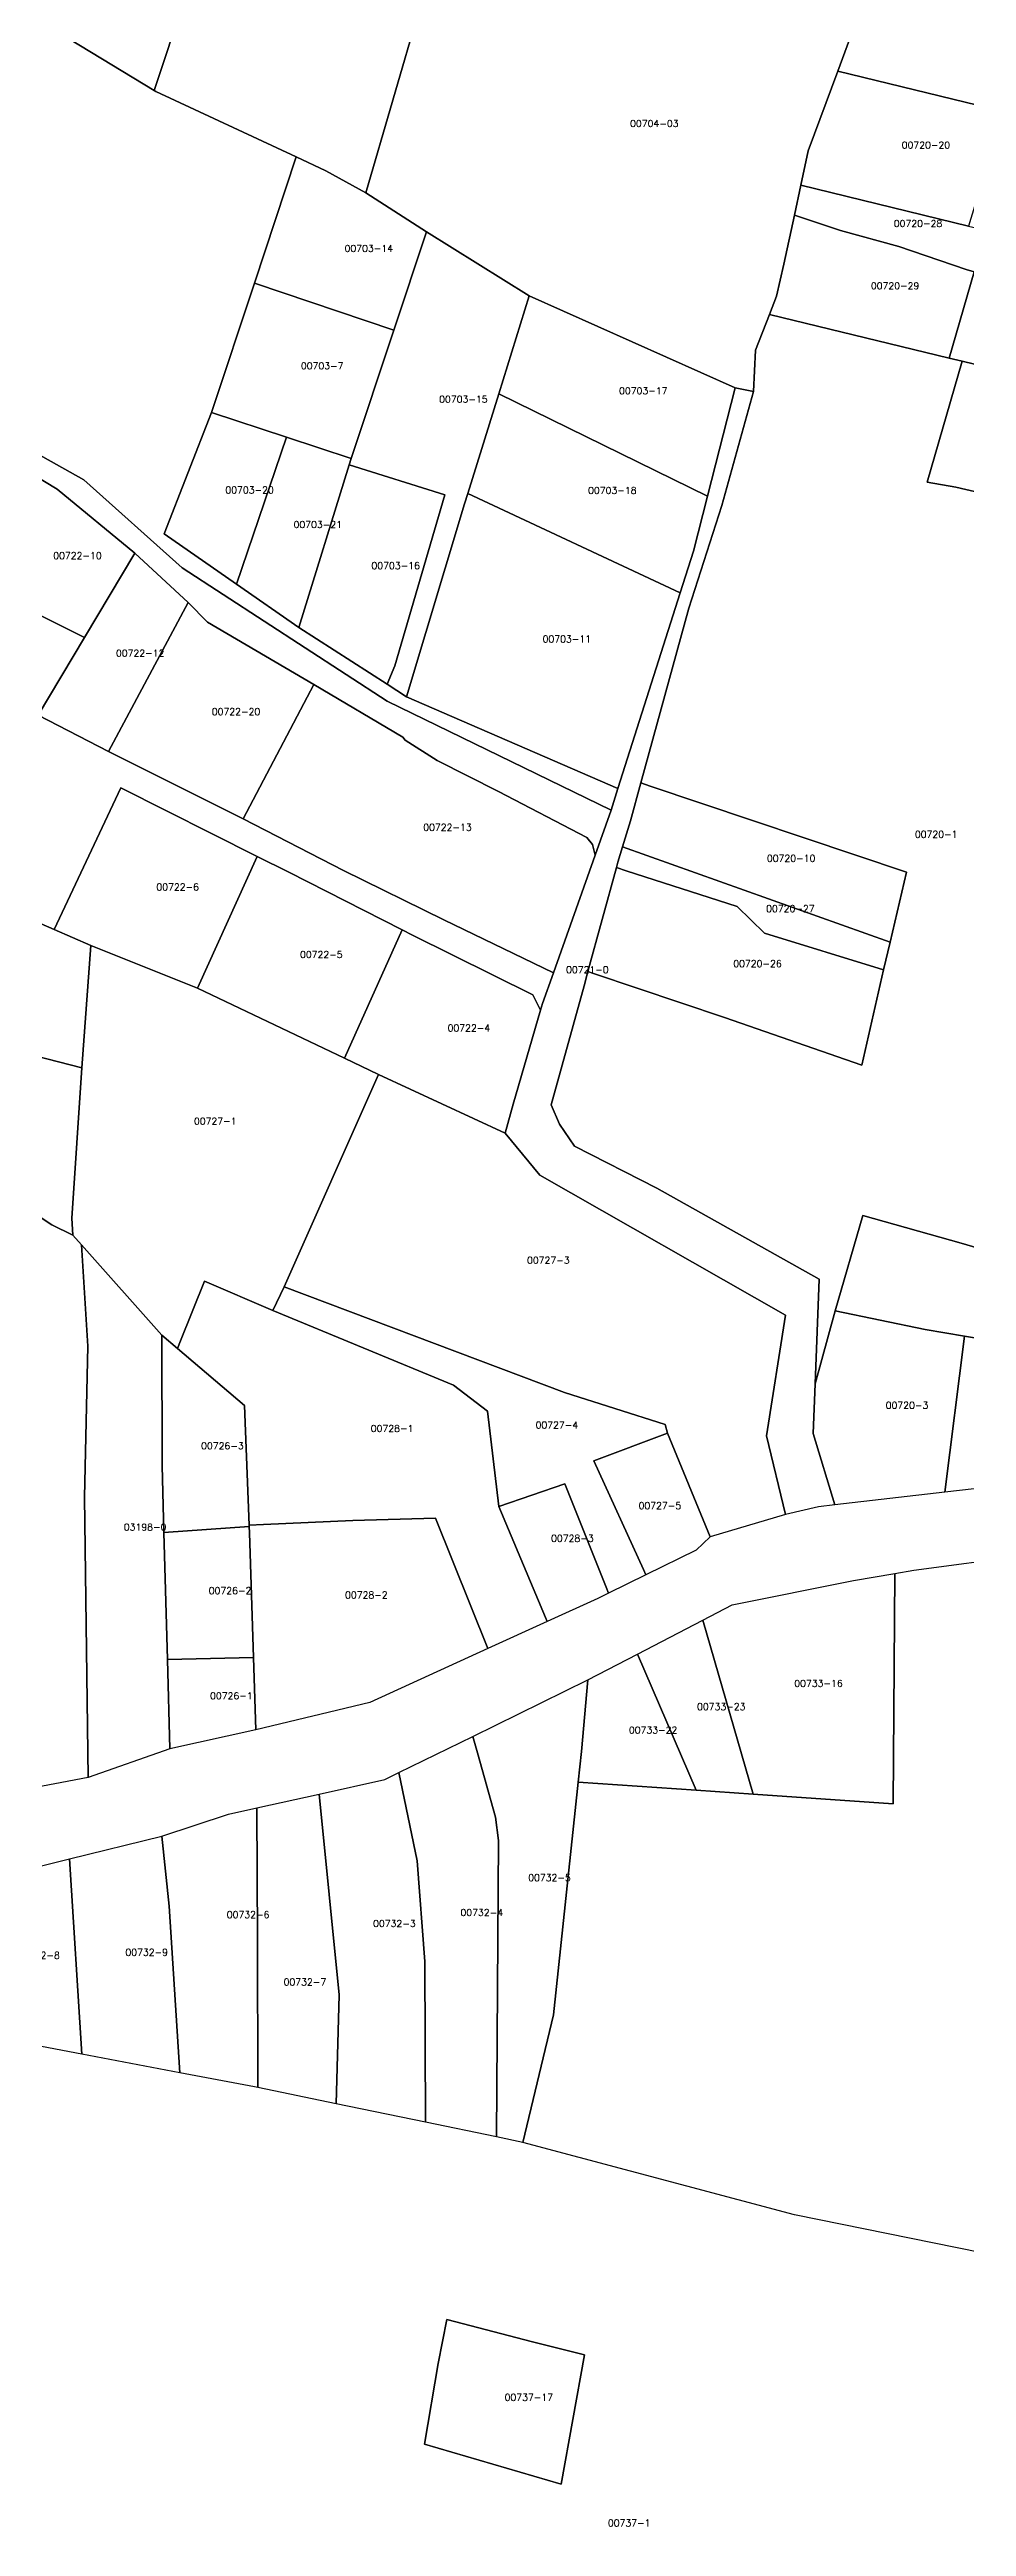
# Model space of a CAD drawing. Header units: metres. Extents: x 7423707 to 7427500, y 4706661 to 4708784.
# Drawn here: x 7425494.4 to 7425629, y 4706681.3 to 4707045 of the extents above; entities that cross this region are included whole.
import ezdxf

# ---------------------------------------------------------------- set-up
doc = ezdxf.new("R2010")
doc.units = ezdxf.units.M
doc.layers.add('Numrat_Parcelave', color=7, linetype='Continuous')
doc.layers.add('Parcelat_kadastrale2021', color=7, linetype='Continuous')
doc.styles.get("Standard").update_dxf_attribs({"font": 'simplex.shx'})

msp = doc.modelspace()

# ---------------------------------------------------------------- linework, layer by layer
at = {"layer": 'Parcelat_kadastrale2021'}
for points in [[(7425617.15, 4707060.84), (7425610.12, 4707041.82), (7425605.79, 4707030.12), (7425604.71, 4707025.06), (7425603.77, 4707020.67), (7425602.22, 4707013.49), (7425601.15, 4707008.76), (7425600.11, 4707006.1), (7425598.04, 4707000.84), (7425597.73, 4706994.77), (7425595.08, 4706995.34), (7425564.82, 4707008.81), (7425549.73, 4707018.25), (7425540.82, 4707023.93), (7425548.75, 4707051.18), (7425549.36, 4707053.27), (7425549.91, 4707055.11), (7425557.77, 4707081.43), (7425565.11, 4707078.28), (7425603.52, 4707065.18)], [(7425509.78, 4707038.98), (7425497.35, 4707046.53), (7425504.93, 4707072.3), (7425518.55, 4707065.54)], [(7425530.62, 4707029.22), (7425509.99, 4707038.85), (7425509.78, 4707038.98), (7425518.55, 4707065.54), (7425544.03, 4707053.42), (7425548.75, 4707051.18), (7425540.82, 4707023.93), (7425534.98, 4707027.18)], [(7425650.69, 4707031.62), (7425634.45, 4707035.9), (7425610.12, 4707041.82), (7425617.15, 4707060.84), (7425641.38, 4707054.47), (7425644.02, 4707044.83)], [(7425634.45, 4707035.9), (7425629.3, 4707019.05), (7425604.71, 4707025.06), (7425605.79, 4707030.12), (7425610.12, 4707041.82)], [(7425524.48, 4707010.68), (7425530.62, 4707029.22), (7425534.98, 4707027.18), (7425540.82, 4707023.93), (7425549.73, 4707018.25), (7425544.94, 4707003.81)], [(7425630.16, 4707012.36), (7425628.96, 4707012.72), (7425619.07, 4707016.05), (7425610.52, 4707018.44), (7425603.77, 4707020.67), (7425604.71, 4707025.06), (7425629.3, 4707019.05), (7425631.93, 4707018.45)], [(7425603.77, 4707020.67), (7425610.52, 4707018.44), (7425619.07, 4707016.05), (7425628.96, 4707012.72), (7425630.16, 4707012.36), (7425626.5, 4706999.69), (7425600.11, 4707006.1), (7425601.15, 4707008.76), (7425602.22, 4707013.49)], [(7425549.73, 4707018.25), (7425564.82, 4707008.81), (7425560.36, 4706994.46), (7425555.8, 4706979.79), (7425555.34, 4706978.31), (7425546.8, 4706949.97), (7425543.95, 4706951.8), (7425545.08, 4706954.49), (7425552.44, 4706979.63), (7425538.38, 4706984), (7425538.68, 4706984.97), (7425544.94, 4707003.81)], [(7425518.19, 4706991.69), (7425524.48, 4707010.68), (7425544.94, 4707003.81), (7425538.68, 4706984.97), (7425529.18, 4706988.09)], [(7425630.16, 4707012.36), (7425639.56, 4707009.53), (7425644.15, 4707007.84), (7425641.52, 4706996.08), (7425628.38, 4706999.26), (7425626.5, 4706999.69)], [(7425564.82, 4707008.81), (7425595.08, 4706995.34), (7425591.01, 4706979.44), (7425560.36, 4706994.46)], [(7425641.52, 4706996.08), (7425641.18, 4706994.57), (7425640.27, 4706989.9), (7425638.71, 4706983.51), (7425665.95, 4706977.97), (7425664.47, 4706972.15), (7425627.44, 4706980.74), (7425623.24, 4706981.49), (7425628.38, 4706999.26)], [(7425588.93, 4706971.36), (7425586.99, 4706965.25), (7425555.8, 4706979.79), (7425560.36, 4706994.46), (7425591.01, 4706979.44)], [(7425597.73, 4706994.77), (7425593.09, 4706978.07), (7425588.28, 4706962.99), (7425581.23, 4706937.31), (7425579.7, 4706931.75), (7425578.54, 4706927.95), (7425577.85, 4706925.68), (7425577.64, 4706924.9), (7425573.45, 4706909.62), (7425572.89, 4706907.55), (7425568.05, 4706890.05), (7425569.26, 4706887.2), (7425571.45, 4706884.01), (7425583.54, 4706877.82), (7425607.37, 4706864.44), (7425606.81, 4706849.11), (7425606.53, 4706841.82), (7425609.7, 4706831.31), (7425607.29, 4706831.06), (7425602.43, 4706829.89), (7425599.66, 4706841.45), (7425602.44, 4706859.18), (7425566.36, 4706879.71), (7425561.3, 4706885.91), (7425562.47, 4706890.13), (7425566.5, 4706903.96), (7425566.79, 4706904.94), (7425568.38, 4706909.44), (7425574.5, 4706926.73), (7425576.83, 4706933.31), (7425577.85, 4706936.52), (7425586.99, 4706965.25), (7425588.93, 4706971.36), (7425591.01, 4706979.44), (7425595.08, 4706995.34)], [(7425511.22, 4706973.88), (7425518.19, 4706991.69), (7425529.18, 4706988.09), (7425521.83, 4706966.5)], [(7425538.38, 4706984), (7425530.98, 4706960.13), (7425521.83, 4706966.5), (7425529.18, 4706988.09), (7425538.68, 4706984.97)], [(7425530.98, 4706960.13), (7425538.38, 4706984), (7425552.44, 4706979.63), (7425545.08, 4706954.49), (7425543.95, 4706951.8)], [(7425491.82, 4706982.7), (7425495.5, 4706980.44), (7425506.9, 4706971.03), (7425499.52, 4706958.66), (7425482.55, 4706967.12)], [(7425546.8, 4706949.97), (7425555.34, 4706978.31), (7425555.8, 4706979.79), (7425586.99, 4706965.25), (7425577.85, 4706936.52)], [(7425492.72, 4706947.28), (7425472.36, 4706957.79), (7425478.18, 4706969.72), (7425482.55, 4706967.12), (7425499.52, 4706958.66)], [(7425506.9, 4706971.03), (7425514.74, 4706963.82), (7425503.03, 4706941.95), (7425492.72, 4706947.28), (7425499.52, 4706958.66)], [(7425514.74, 4706963.82), (7425517.59, 4706960.93), (7425533.21, 4706951.79), (7425522.82, 4706932.07), (7425503.03, 4706941.95)], [(7425574.09, 4706928.28), (7425574.5, 4706926.73), (7425568.38, 4706909.44), (7425552.27, 4706917.2), (7425537.56, 4706924.44), (7425522.83, 4706932.07), (7425533.21, 4706951.79), (7425546.25, 4706944.03), (7425546.61, 4706943.59), (7425551.32, 4706940.63), (7425560.29, 4706936.07), (7425573.27, 4706929.32)], [(7425516.11, 4706907.19), (7425500.44, 4706913.46), (7425495.09, 4706915.78), (7425504.86, 4706936.59), (7425524.9, 4706926.53)], [(7425579.7, 4706931.75), (7425581.23, 4706937.31), (7425582.59, 4706936.85), (7425620.23, 4706924.23), (7425617.8, 4706913.93), (7425578.54, 4706927.95)], [(7425537.68, 4706896.91), (7425516.11, 4706907.19), (7425524.9, 4706926.53), (7425529.54, 4706924.2), (7425546.18, 4706915.76)], [(7425577.85, 4706925.68), (7425578.54, 4706927.95), (7425617.8, 4706913.93), (7425616.85, 4706909.87), (7425599.38, 4706915.25), (7425595.34, 4706919.16), (7425579.08, 4706924.43), (7425577.64, 4706924.9)], [(7425500.44, 4706913.46), (7425499.12, 4706895.51), (7425483.86, 4706899.41), (7425483.95, 4706903.17), (7425473.38, 4706906.1), (7425481.32, 4706921.79), (7425495.09, 4706915.78)], [(7425616.85, 4706909.87), (7425613.65, 4706895.88), (7425593.47, 4706902.9), (7425574.28, 4706909.34), (7425573.45, 4706909.62), (7425577.64, 4706924.9), (7425579.08, 4706924.43), (7425595.34, 4706919.16), (7425599.38, 4706915.25)], [(7425561.3, 4706885.91), (7425542.68, 4706894.53), (7425537.68, 4706896.91), (7425546.18, 4706915.76), (7425547.71, 4706914.98), (7425565.35, 4706906.22), (7425566.5, 4706903.96), (7425562.47, 4706890.13)], [(7425500.44, 4706913.46), (7425516.11, 4706907.19), (7425537.68, 4706896.91), (7425542.68, 4706894.53), (7425528.82, 4706863.34), (7425527.19, 4706859.88), (7425517.16, 4706864.15), (7425513.62, 4706855.42), (7425513.16, 4706854.29), (7425510.88, 4706856.24), (7425499.09, 4706869.48), (7425497.83, 4706870.9), (7425497.65, 4706873.43), (7425499.12, 4706895.51)], [(7425497.83, 4706870.9), (7425494.72, 4706872.44), (7425491.18, 4706874.78), (7425488.01, 4706876.47), (7425484.52, 4706878.16), (7425480.27, 4706879.73), (7425476.18, 4706881.22), (7425477.16, 4706898.22), (7425483.86, 4706899.41), (7425499.12, 4706895.51), (7425497.65, 4706873.43)], [(7425542.68, 4706894.53), (7425561.3, 4706885.91), (7425566.36, 4706879.71), (7425602.44, 4706859.18), (7425599.66, 4706841.45), (7425602.43, 4706829.89), (7425591.41, 4706826.64), (7425585.13, 4706841.84), (7425584.78, 4706843.12), (7425570.01, 4706847.84), (7425528.82, 4706863.34)], [(7425475.72, 4706817.43), (7425475.87, 4706840.2), (7425475.06, 4706852.58), (7425474.38, 4706875.72), (7425474.57, 4706881.8), (7425476.18, 4706881.22), (7425480.27, 4706879.73), (7425484.52, 4706878.16), (7425488.01, 4706876.47), (7425491.18, 4706874.78), (7425494.72, 4706872.44), (7425497.83, 4706870.9), (7425499.09, 4706869.48), (7425500.01, 4706854.63), (7425499.53, 4706832.47), (7425500.08, 4706791.28), (7425475.56, 4706786.67)], [(7425609.74, 4706859.82), (7425613.82, 4706873.83), (7425628.24, 4706869.77), (7425642.75, 4706865.48), (7425653.17, 4706862.5), (7425652.5, 4706851.43), (7425644.37, 4706853.51), (7425628.74, 4706856.11), (7425622.95, 4706857.07)], [(7425500.01, 4706854.63), (7425499.09, 4706869.48), (7425510.88, 4706856.24), (7425510.94, 4706837.09), (7425511.2, 4706827.25), (7425511.7, 4706808.62), (7425512.06, 4706795.5), (7425500.08, 4706791.28), (7425499.53, 4706832.47)], [(7425567.45, 4706814.2), (7425558.77, 4706810.23), (7425551.07, 4706829.39), (7425538.94, 4706829.01), (7425525.81, 4706828.43), (7425523.7, 4706828.34), (7425523.01, 4706845.92), (7425513.16, 4706854.29), (7425513.62, 4706855.42), (7425517.16, 4706864.15), (7425527.19, 4706859.88), (7425553.7, 4706848.89), (7425558.69, 4706845.06), (7425560.34, 4706831.09), (7425567.2, 4706814.78)], [(7425581.96, 4706821.03), (7425576.48, 4706818.35), (7425576.14, 4706819.23), (7425570.03, 4706834.41), (7425560.34, 4706831.09), (7425558.69, 4706845.06), (7425553.7, 4706848.89), (7425527.19, 4706859.88), (7425528.82, 4706863.34), (7425570.01, 4706847.84), (7425584.78, 4706843.12), (7425585.13, 4706841.84), (7425574.32, 4706837.8), (7425581.6, 4706821.82)], [(7425606.81, 4706849.11), (7425609.74, 4706859.82), (7425622.95, 4706857.07), (7425628.74, 4706856.11), (7425625.83, 4706833.17), (7425609.7, 4706831.31), (7425606.53, 4706841.82)], [(7425510.94, 4706837.09), (7425510.88, 4706856.24), (7425513.16, 4706854.29), (7425523.01, 4706845.92), (7425523.7, 4706828.34), (7425523.71, 4706828.15), (7425511.2, 4706827.25)], [(7425625.83, 4706833.17), (7425628.74, 4706856.11), (7425644.37, 4706853.51), (7425652.5, 4706851.43), (7425652.35, 4706848.98), (7425652.04, 4706836.69), (7425639.21, 4706834.71)], [(7425591.41, 4706826.64), (7425589.33, 4706824.65), (7425581.96, 4706821.03), (7425581.6, 4706821.82), (7425574.32, 4706837.8), (7425585.13, 4706841.84)], [(7425576.48, 4706818.35), (7425574.88, 4706817.57), (7425567.45, 4706814.2), (7425567.2, 4706814.78), (7425560.34, 4706831.09), (7425570.03, 4706834.41), (7425576.14, 4706819.23)], [(7425523.71, 4706828.15), (7425523.75, 4706827.22), (7425524.32, 4706808.9), (7425511.7, 4706808.62), (7425511.2, 4706827.25)], [(7425558.77, 4706810.23), (7425541.44, 4706802.33), (7425524.66, 4706798.28), (7425524.32, 4706808.9), (7425523.75, 4706827.22), (7425523.71, 4706828.15), (7425523.7, 4706828.34), (7425525.81, 4706828.43), (7425538.94, 4706829.01), (7425551.07, 4706829.39)], [(7425590.33, 4706814.41), (7425594.64, 4706816.65), (7425612.43, 4706820.21), (7425618.51, 4706821.24), (7425618.25, 4706787.42), (7425597.68, 4706788.84)], [(7425589.33, 4706789.42), (7425580.73, 4706809.42), (7425590.33, 4706814.41), (7425597.68, 4706788.84)], [(7425524.66, 4706798.28), (7425512.06, 4706795.5), (7425511.7, 4706808.62), (7425524.32, 4706808.9)], [(7425580.73, 4706809.42), (7425589.33, 4706789.42), (7425572.02, 4706790.61), (7425572.51, 4706795.12), (7425573.45, 4706805.63)], [(7425563.9, 4706737.72), (7425560.04, 4706738.52), (7425560.32, 4706782.07), (7425559.85, 4706785.48), (7425557.22, 4706794.91), (7425556.55, 4706797.34), (7425573.45, 4706805.63), (7425572.51, 4706795.12), (7425572.02, 4706790.61), (7425568.37, 4706756.43)], [(7425560.04, 4706738.52), (7425549.59, 4706740.68), (7425549.48, 4706764.29), (7425548.36, 4706779.05), (7425545.69, 4706792.02), (7425556.55, 4706797.34), (7425557.22, 4706794.91), (7425559.85, 4706785.48), (7425560.32, 4706782.07)], [(7425549.59, 4706740.68), (7425536.48, 4706743.39), (7425536.92, 4706759.4), (7425533.98, 4706788.86), (7425543.61, 4706791), (7425545.69, 4706792.02), (7425548.36, 4706779.05), (7425549.48, 4706764.29)], [(7425536.48, 4706743.39), (7425524.99, 4706745.77), (7425524.91, 4706767.4), (7425524.84, 4706786.84), (7425533.98, 4706788.86), (7425536.92, 4706759.4)], [(7425524.99, 4706745.77), (7425524.48, 4706745.88), (7425513.54, 4706747.95), (7425511.96, 4706772.42), (7425510.9, 4706782.69), (7425520.65, 4706785.91), (7425524.84, 4706786.84), (7425524.91, 4706767.4)], [(7425510.9, 4706782.69), (7425511.96, 4706772.42), (7425513.54, 4706747.95), (7425499.16, 4706750.68), (7425497.31, 4706779.35)], [(7425480.05, 4706754.3), (7425480.14, 4706775.11), (7425497.31, 4706779.35), (7425499.16, 4706750.68)], [(7425572.95, 4706706.53), (7425569.53, 4706687.53), (7425549.46, 4706693.44), (7425551.46, 4706705.28), (7425552.75, 4706711.7), (7425565.29, 4706708.45)]]:
    msp.add_lwpolyline(points, close=True, dxfattribs=at)
for points in [[(7425478.72, 4707057.86), (7425497.35, 4707046.53), (7425509.78, 4707038.98), (7425509.99, 4707038.85), (7425530.62, 4707029.22), (7425524.48, 4707010.68), (7425518.19, 4706991.69), (7425511.22, 4706973.88), (7425521.83, 4706966.5), (7425530.98, 4706960.13), (7425543.95, 4706951.8), (7425546.8, 4706949.97), (7425577.85, 4706936.52), (7425576.83, 4706933.31), (7425543.99, 4706949.3), (7425513.87, 4706968.9), (7425499.45, 4706981.84), (7425477.29, 4706994.2)], [(7425642.75, 4706865.48), (7425628.24, 4706869.77), (7425613.82, 4706873.83), (7425609.74, 4706859.82), (7425606.81, 4706849.11), (7425607.37, 4706864.44), (7425583.54, 4706877.82), (7425571.45, 4706884.01), (7425569.26, 4706887.2), (7425568.05, 4706890.05), (7425572.89, 4706907.55), (7425573.45, 4706909.62), (7425574.28, 4706909.34), (7425593.47, 4706902.9), (7425613.65, 4706895.88), (7425616.85, 4706909.87), (7425617.8, 4706913.93), (7425620.23, 4706924.23), (7425582.59, 4706936.85), (7425581.23, 4706937.31), (7425588.28, 4706962.99), (7425593.09, 4706978.07), (7425597.73, 4706994.77), (7425598.04, 4707000.84), (7425600.11, 4707006.1), (7425626.5, 4706999.69), (7425628.38, 4706999.26), (7425623.24, 4706981.49), (7425627.44, 4706980.74), (7425664.47, 4706972.15)], [(7425503.03, 4706941.95), (7425522.82, 4706932.07), (7425533.21, 4706951.79), (7425517.59, 4706960.93), (7425514.74, 4706963.82), (7425506.9, 4706971.03), (7425495.5, 4706980.44), (7425491.82, 4706982.7), (7425469.59, 4706996.76), (7425462.51, 4706982.44), (7425420.5, 4707004.54), (7425409.93, 4706990.15), (7425454.95, 4706966.74), (7425472.36, 4706957.79), (7425492.72, 4706947.28), (7425503.03, 4706941.95)], [(7425477.29, 4706994.2), (7425499.45, 4706981.84), (7425513.87, 4706968.9), (7425543.99, 4706949.3), (7425576.83, 4706933.31), (7425574.5, 4706926.73), (7425574.09, 4706928.28), (7425573.27, 4706929.32), (7425560.29, 4706936.07), (7425551.32, 4706940.63), (7425546.61, 4706943.59), (7425546.25, 4706944.03), (7425533.21, 4706951.79), (7425522.83, 4706932.07), (7425537.56, 4706924.44), (7425552.27, 4706917.2), (7425568.38, 4706909.44), (7425566.79, 4706904.94), (7425566.5, 4706903.96), (7425565.35, 4706906.22), (7425547.71, 4706914.98), (7425546.18, 4706915.76), (7425529.54, 4706924.2), (7425524.9, 4706926.53), (7425504.86, 4706936.59), (7425495.09, 4706915.78), (7425481.32, 4706921.79)], [(7425651.52, 4706717.42), (7425603.77, 4706727.1), (7425563.9, 4706737.72), (7425568.37, 4706756.43), (7425572.02, 4706790.61), (7425589.33, 4706789.42), (7425597.68, 4706788.84), (7425618.25, 4706787.42), (7425618.51, 4706821.24), (7425621.31, 4706821.72), (7425637.49, 4706823.91)], [(7425569.53, 4706687.53), (7425572.95, 4706706.53), (7425565.29, 4706708.45), (7425552.75, 4706711.7), (7425551.46, 4706705.28), (7425549.46, 4706693.44), (7425569.53, 4706687.53)]]:
    msp.add_lwpolyline(points, dxfattribs=at)

# ---------------------------------------------------------------- texts
at = {"layer": 'Numrat_Parcelave'}
for s, p in [('00704-03', (7425579.63, 4707033.63)), ('00720-20', (7425619.51, 4707030.46)), ('00720-28', (7425618.35, 4707018.95)), ('00703-14', (7425537.71, 4707015.29)), ('00720-29', (7425614.98, 4707009.8)), ('00703-7', (7425531.3, 4706998.05)), ('00703-17', (7425578.01, 4706994.39)), ('00703-15', (7425551.6, 4706993.15)), ('00703-20', (7425520.21, 4706979.83)), ('00703-18', (7425573.46, 4706979.76)), ('00703-21', (7425530.22, 4706974.75)), ('00722-10', (7425494.94, 4706970.19)), ('00703-16', (7425541.66, 4706968.72)), ('00703-11', (7425566.79, 4706957.95)), ('00722-12', (7425504.15, 4706955.87)), ('00722-20', (7425518.22, 4706947.27)), ('00722-13', (7425549.26, 4706930.3)), ('00720-1', (7425621.44, 4706929.26)), ('00720-10', (7425599.72, 4706925.75)), ('00722-6', (7425510.08, 4706921.54)), ('00720-27', (7425599.61, 4706918.35)), ('00722-5', (7425531.17, 4706911.62)), ('00720-26', (7425594.78, 4706910.28)), ('00721-0', (7425570.23, 4706909.39)), ('00722-4', (7425552.84, 4706900.83)), ('00727-1', (7425515.6, 4706887.16)), ('00727-3', (7425564.5, 4706866.74)), ('00720-3', (7425617.16, 4706845.45)), ('00728-1', (7425541.56, 4706842.04)), ('00727-4', (7425565.76, 4706842.54)), ('00726-3', (7425516.65, 4706839.49)), ('00727-5', (7425580.88, 4706830.7)), ('03198-0', (7425505.3, 4706827.56)), ('00728-3', (7425568.03, 4706825.91)), ('00726-2', (7425517.77, 4706818.22)), ('00728-2', (7425537.78, 4706817.59)), ('00733-16', (7425603.74, 4706804.61)), ('00726-1', (7425517.96, 4706802.79)), ('00733-23', (7425589.46, 4706801.19)), ('00733-22', (7425579.46, 4706797.76)), ('00732-5', (7425564.67, 4706776.1)), ('00732-6', (7425520.42, 4706770.65)), ('00732-3', (7425541.9, 4706769.36)), ('00732-4', (7425554.73, 4706770.97)), ('00732-8', (7425489.65, 4706764.68)), ('00732-9', (7425505.53, 4706765.13)), ('00732-7', (7425528.76, 4706760.78)), ('00737-17', (7425561.21, 4706699.79)), ('00737-1', (7425576.37, 4706681.34))]:
    msp.add_text(s, height=1, dxfattribs=at).set_placement(p)

doc.saveas('drawing.dxf')
